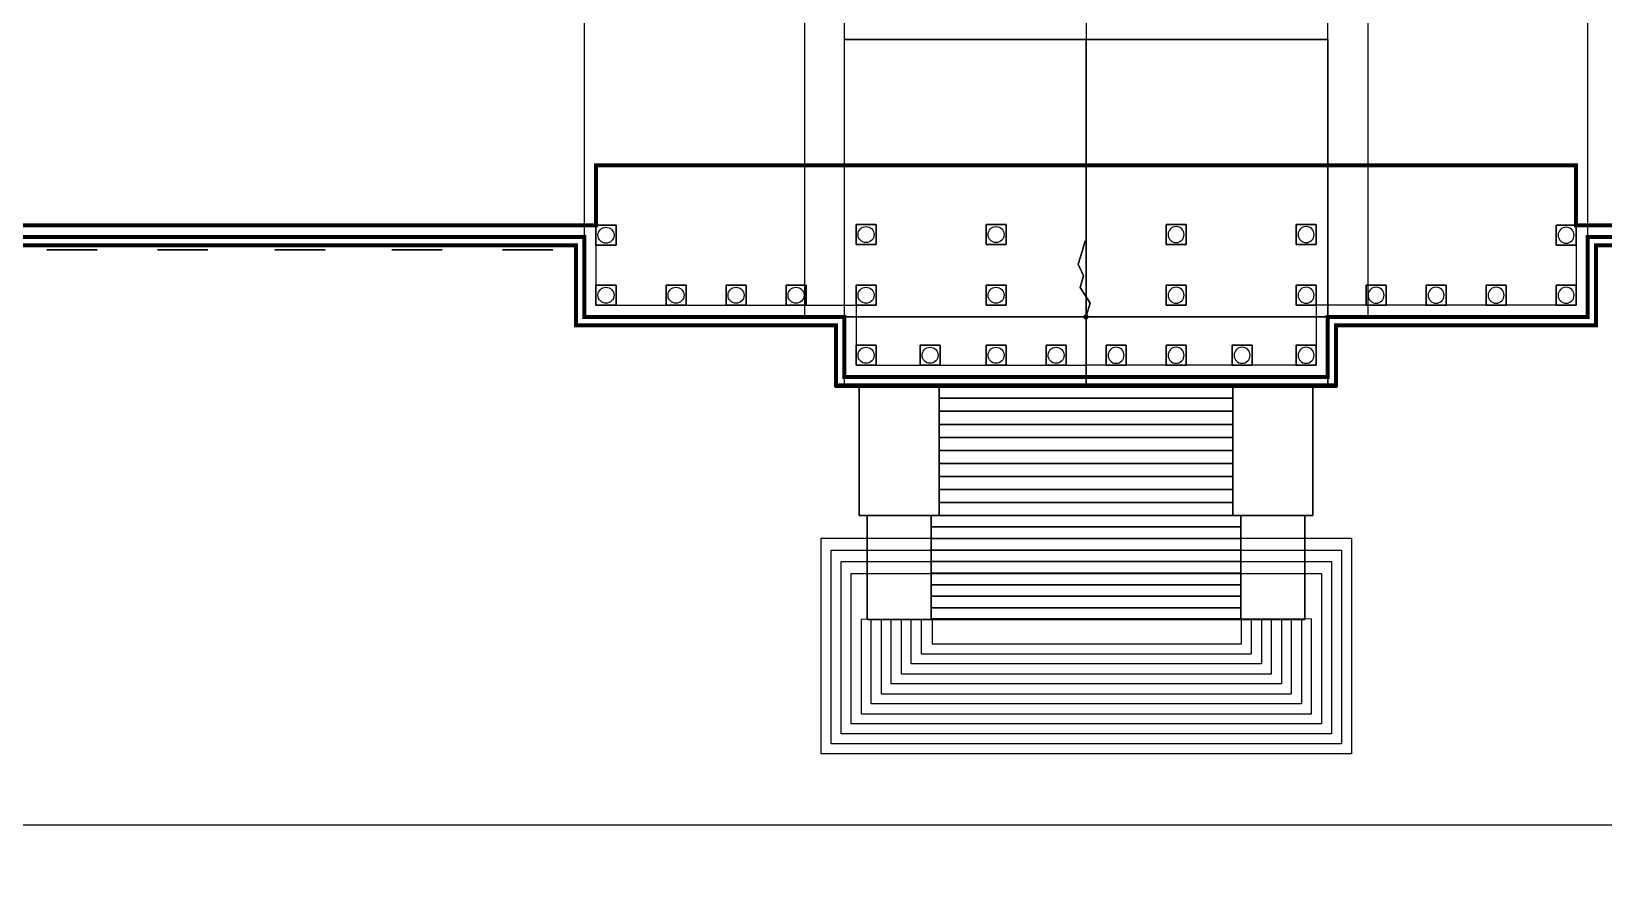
# Model space of a CAD drawing. Extents: x -180 to 300, y -124 to 240.
# Drawn here: x 7.8 to 86.4, y -9.2 to 32.7 of the extents above; entities that cross this region are included whole.
import ezdxf

# ---------------------------------------------------------------- set-up
doc = ezdxf.new("R2010")
doc.units = 0
doc.header["$MEASUREMENT"] = 0
doc.layers.get('0').update_dxf_attribs({"linetype": 'CONTINUOUS'})
for name, color, linetype in [('GROUNDS', 3, 'CONTINUOUS'), ('LOWER', 254, 'CONTINUOUS'), ('MAIN', 254, 'CONTINUOUS'), ('PILLAR', 254, 'CONTINUOUS'), ('ROOF', 254, 'CONTINUOUS'), ('STEPS', 254, 'CONTINUOUS'), ('TOP2', 130, 'CONTINUOUS')]:
    doc.layers.add(name, color=color, linetype=linetype)

# ---------------------------------------------------------------- blocks, each defined once
blk = doc.blocks.new('PILLAR', base_point=(-75.575, 89.629, 12.5))
at = {"layer": 'MAIN'}
blk.add_circle((-75.575, 90.129, 13), 0.4, dxfattribs=at)
at = {"layer": 'PILLAR'}
for elevation in [22, 12.5]:
    blk.add_lwpolyline([(-76.075, 89.629), (-75.075, 89.629), (-75.075, 90.629), (-76.075, 90.629)], close=True, dxfattribs=dict(at, elevation=elevation))
at = {"layer": 'PILLAR', "linetype": 'Continuous'}
for points in [[(-76.075, 90.629, 22), (-76.075, 89.629, 22), (-75.075, 89.629, 22), (-75.075, 90.629, 22)], [(-76.075, 90.629, 22.5), (-75.075, 90.629, 22.5), (-75.075, 89.629, 22.5), (-76.075, 89.629, 22.5)], [(-76.075, 90.629, 13), (-75.075, 90.629, 13), (-75.075, 89.629, 13), (-76.075, 89.629, 13)]]:
    blk.add_3dface(points, dxfattribs=at)
blk = doc.blocks.new('WINDOW', base_point=(12.599, 20.791))
at = {"layer": 'MAIN', "color": 45, "linetype": 'Continuous'}
for points in [[(11.343, 20.791, 2), (12.599, 20.791, 2), (12.599, 20.791, 4), (11.343, 20.791, 4)], [(11.343, 20.791, 4), (12.599, 20.791, 4), (12.599, 20.791, 6), (11.343, 20.791, 6)], [(11.343, 20.791, 8), (12.599, 20.791, 8), (12.599, 20.791, 10), (11.343, 20.791, 10)], [(11.343, 20.791, 6), (12.599, 20.791, 7), (13.856, 20.791, 6)], [(11.343, 20.791, -3), (12.599, 20.791, -3), (12.599, 20.791, -1), (11.343, 20.791, -1)], [(11.343, 20.791, -5), (12.599, 20.791, -5), (12.599, 20.791, -3), (11.343, 20.791, -3)], [(12.599, 20.791, 2), (13.856, 20.791, 2), (13.856, 20.791, 4), (12.599, 20.791, 4)], [(12.599, 20.791, 4), (13.856, 20.791, 4), (13.856, 20.791, 6), (12.599, 20.791, 6)], [(12.599, 20.791, 8), (13.856, 20.791, 8), (13.856, 20.791, 10), (12.599, 20.791, 10)], [(12.599, 20.791, -3), (13.856, 20.791, -3), (13.856, 20.791, -1), (12.599, 20.791, -1)], [(12.599, 20.791, -5), (13.856, 20.791, -5), (13.856, 20.791, -3), (12.599, 20.791, -3)]]:
    blk.add_3dface(points, dxfattribs=at)

msp = doc.modelspace()

# ---------------------------------------------------------------- linework, layer by layer
msp.add_circle((60.5, 18.418, 16.5), 0.1)
at = {"color": 1, "linetype": 'Continuous'}
for points in [[(60.287, 21.636, 23.576), (60.462, 22.221, 23.576), (60.462, 22.221, 23.416), (60.287, 21.636, 23.416)], [(60.287, 21.636, 23.256), (60.462, 22.221, 23.256), (60.462, 22.221, 23.097), (60.287, 21.636, 23.097)], [(60.287, 21.636, 22.937), (60.462, 22.221, 22.937), (60.462, 22.221, 22.777), (60.287, 21.636, 22.777)], [(60.287, 21.636, 22.618), (60.462, 22.221, 22.618), (60.462, 22.221, 22.458), (60.287, 21.636, 22.458)], [(60.287, 21.636, 22.298), (60.462, 22.221, 22.298), (60.462, 22.221, 22.139), (60.287, 21.636, 22.139)], [(60.287, 21.636, 21.979), (60.462, 22.221, 21.979), (60.462, 22.221, 21.819), (60.287, 21.636, 21.819)], [(60.287, 21.636, 21.66), (60.462, 22.221, 21.66), (60.462, 22.221, 21.5), (60.287, 21.636, 21.5)], [(60.112, 21.051, 23.576), (60.287, 21.636, 23.576), (60.287, 21.636, 23.416), (60.112, 21.051, 23.416)], [(60.112, 21.051, 23.256), (60.287, 21.636, 23.256), (60.287, 21.636, 23.097), (60.112, 21.051, 23.097)], [(60.112, 21.051, 22.937), (60.287, 21.636, 22.937), (60.287, 21.636, 22.777), (60.112, 21.051, 22.777)], [(60.112, 21.051, 22.618), (60.287, 21.636, 22.618), (60.287, 21.636, 22.458), (60.112, 21.051, 22.458)], [(60.112, 21.051, 22.298), (60.287, 21.636, 22.298), (60.287, 21.636, 22.139), (60.112, 21.051, 22.139)], [(60.112, 21.051, 21.979), (60.287, 21.636, 21.979), (60.287, 21.636, 21.819), (60.112, 21.051, 21.819)], [(60.112, 21.051, 21.66), (60.287, 21.636, 21.66), (60.287, 21.636, 21.5), (60.112, 21.051, 21.5)], [(60.376, 20.471, 23.576), (60.112, 21.051, 23.576), (60.112, 21.051, 23.416), (60.376, 20.471, 23.416)], [(60.376, 20.471, 23.256), (60.112, 21.051, 23.256), (60.112, 21.051, 23.097), (60.376, 20.471, 23.097)], [(60.376, 20.471, 22.937), (60.112, 21.051, 22.937), (60.112, 21.051, 22.777), (60.376, 20.471, 22.777)], [(60.376, 20.471, 22.618), (60.112, 21.051, 22.618), (60.112, 21.051, 22.458), (60.376, 20.471, 22.458)], [(60.376, 20.471, 22.298), (60.112, 21.051, 22.298), (60.112, 21.051, 22.139), (60.376, 20.471, 22.139)], [(60.376, 20.471, 21.979), (60.112, 21.051, 21.979), (60.112, 21.051, 21.819), (60.376, 20.471, 21.819)], [(60.376, 20.471, 21.66), (60.112, 21.051, 21.66), (60.112, 21.051, 21.5), (60.376, 20.471, 21.5)], [(60.201, 19.886, 22.298), (60.376, 20.471, 22.298), (60.376, 20.471, 22.139), (60.201, 19.886, 22.139)], [(60.201, 19.886, 21.979), (60.376, 20.471, 21.979), (60.376, 20.471, 21.819), (60.201, 19.886, 21.819)], [(60.201, 19.886, 21.66), (60.376, 20.471, 21.66), (60.376, 20.471, 21.5), (60.201, 19.886, 21.5)], [(60.704, 19.098, 22.298), (60.201, 19.886, 22.298), (60.201, 19.886, 22.139), (60.704, 19.098, 22.139)], [(60.704, 19.098, 21.979), (60.201, 19.886, 21.979), (60.201, 19.886, 21.819), (60.704, 19.098, 21.819)], [(60.704, 19.098, 21.66), (60.201, 19.886, 21.66), (60.201, 19.886, 21.5), (60.704, 19.098, 21.5)], [(60.529, 18.513, 22.298), (60.704, 19.098, 22.298), (60.704, 19.098, 22.139), (60.529, 18.513, 22.139)], [(60.529, 18.513, 21.979), (60.704, 19.098, 21.979), (60.704, 19.098, 21.819), (60.529, 18.513, 21.819)], [(60.529, 18.513, 21.66), (60.704, 19.098, 21.66), (60.704, 19.098, 21.5), (60.529, 18.513, 21.5)]]:
    msp.add_3dface(points, dxfattribs=at)
at = {"linetype": 'Continuous'}
for points in [[(60.287, 21.636, 23.416), (60.462, 22.221, 23.416), (60.462, 22.221, 23.256), (60.287, 21.636, 23.256)], [(60.287, 21.636, 23.097), (60.462, 22.221, 23.097), (60.462, 22.221, 22.937), (60.287, 21.636, 22.937)], [(60.287, 21.636, 22.777), (60.462, 22.221, 22.777), (60.462, 22.221, 22.618), (60.287, 21.636, 22.618)], [(60.287, 21.636, 22.458), (60.462, 22.221, 22.458), (60.462, 22.221, 22.298), (60.287, 21.636, 22.298)], [(60.287, 21.636, 22.139), (60.462, 22.221, 22.139), (60.462, 22.221, 21.979), (60.287, 21.636, 21.979)], [(60.287, 21.636, 21.819), (60.462, 22.221, 21.819), (60.462, 22.221, 21.66), (60.287, 21.636, 21.66)], [(60.112, 21.051, 23.416), (60.287, 21.636, 23.416), (60.287, 21.636, 23.256), (60.112, 21.051, 23.256)], [(60.112, 21.051, 23.097), (60.287, 21.636, 23.097), (60.287, 21.636, 22.937), (60.112, 21.051, 22.937)], [(60.112, 21.051, 22.777), (60.287, 21.636, 22.777), (60.287, 21.636, 22.618), (60.112, 21.051, 22.618)], [(60.112, 21.051, 22.458), (60.287, 21.636, 22.458), (60.287, 21.636, 22.298), (60.112, 21.051, 22.298)], [(60.112, 21.051, 22.139), (60.287, 21.636, 22.139), (60.287, 21.636, 21.979), (60.112, 21.051, 21.979)], [(60.112, 21.051, 21.819), (60.287, 21.636, 21.819), (60.287, 21.636, 21.66), (60.112, 21.051, 21.66)], [(60.376, 20.471, 23.416), (60.112, 21.051, 23.416), (60.112, 21.051, 23.256), (60.376, 20.471, 23.256)], [(60.376, 20.471, 23.097), (60.112, 21.051, 23.097), (60.112, 21.051, 22.937), (60.376, 20.471, 22.937)], [(60.376, 20.471, 22.777), (60.112, 21.051, 22.777), (60.112, 21.051, 22.618), (60.376, 20.471, 22.618)], [(60.376, 20.471, 22.458), (60.112, 21.051, 22.458), (60.112, 21.051, 22.298), (60.376, 20.471, 22.298)], [(60.376, 20.471, 22.139), (60.112, 21.051, 22.139), (60.112, 21.051, 21.979), (60.376, 20.471, 21.979)], [(60.376, 20.471, 21.819), (60.112, 21.051, 21.819), (60.112, 21.051, 21.66), (60.376, 20.471, 21.66)], [(60.201, 19.886, 22.458), (60.376, 20.471, 22.458), (60.376, 20.471, 22.298), (60.201, 19.886, 22.298)], [(60.201, 19.886, 22.139), (60.376, 20.471, 22.139), (60.376, 20.471, 21.979), (60.201, 19.886, 21.979)], [(60.201, 19.886, 21.819), (60.376, 20.471, 21.819), (60.376, 20.471, 21.66), (60.201, 19.886, 21.66)], [(60.704, 19.098, 22.458), (60.201, 19.886, 22.458), (60.201, 19.886, 22.298), (60.704, 19.098, 22.298)], [(60.704, 19.098, 22.139), (60.201, 19.886, 22.139), (60.201, 19.886, 21.979), (60.704, 19.098, 21.979)], [(60.704, 19.098, 21.819), (60.201, 19.886, 21.819), (60.201, 19.886, 21.66), (60.704, 19.098, 21.66)], [(60.529, 18.513, 22.458), (60.704, 19.098, 22.458), (60.704, 19.098, 22.298), (60.529, 18.513, 22.298)], [(60.529, 18.513, 22.139), (60.704, 19.098, 22.139), (60.704, 19.098, 21.979), (60.529, 18.513, 21.979)], [(60.529, 18.513, 21.819), (60.704, 19.098, 21.819), (60.704, 19.098, 21.66), (60.529, 18.513, 21.66)]]:
    msp.add_3dface(points, dxfattribs=at)
at = {"color": 5, "linetype": 'Continuous'}
for points in [[(60.201, 19.886, 23.576), (60.376, 20.471, 23.576), (60.376, 20.471, 23.416), (60.201, 19.886, 23.416)], [(60.201, 19.886, 23.416), (60.376, 20.471, 23.416), (60.376, 20.471, 23.256), (60.201, 19.886, 23.256)], [(60.201, 19.886, 23.256), (60.376, 20.471, 23.256), (60.376, 20.471, 23.097), (60.201, 19.886, 23.097)], [(60.201, 19.886, 23.097), (60.376, 20.471, 23.097), (60.376, 20.471, 22.937), (60.201, 19.886, 22.937)], [(60.201, 19.886, 22.937), (60.376, 20.471, 22.937), (60.376, 20.471, 22.777), (60.201, 19.886, 22.777)], [(60.201, 19.886, 22.777), (60.376, 20.471, 22.777), (60.376, 20.471, 22.618), (60.201, 19.886, 22.618)], [(60.201, 19.886, 22.618), (60.376, 20.471, 22.618), (60.376, 20.471, 22.458), (60.201, 19.886, 22.458)], [(60.704, 19.098, 23.576), (60.201, 19.886, 23.576), (60.201, 19.886, 23.416), (60.704, 19.098, 23.416)], [(60.704, 19.098, 23.416), (60.201, 19.886, 23.416), (60.201, 19.886, 23.256), (60.704, 19.098, 23.256)], [(60.704, 19.098, 23.256), (60.201, 19.886, 23.256), (60.201, 19.886, 23.097), (60.704, 19.098, 23.097)], [(60.704, 19.098, 23.097), (60.201, 19.886, 23.097), (60.201, 19.886, 22.937), (60.704, 19.098, 22.937)], [(60.704, 19.098, 22.937), (60.201, 19.886, 22.937), (60.201, 19.886, 22.777), (60.704, 19.098, 22.777)], [(60.704, 19.098, 22.777), (60.201, 19.886, 22.777), (60.201, 19.886, 22.618), (60.704, 19.098, 22.618)], [(60.704, 19.098, 22.618), (60.201, 19.886, 22.618), (60.201, 19.886, 22.458), (60.704, 19.098, 22.458)], [(60.529, 18.513, 23.576), (60.704, 19.098, 23.576), (60.704, 19.098, 23.416), (60.529, 18.513, 23.416)], [(60.529, 18.513, 23.416), (60.704, 19.098, 23.416), (60.704, 19.098, 23.256), (60.529, 18.513, 23.256)], [(60.529, 18.513, 23.256), (60.704, 19.098, 23.256), (60.704, 19.098, 23.097), (60.529, 18.513, 23.097)], [(60.529, 18.513, 23.097), (60.704, 19.098, 23.097), (60.704, 19.098, 22.937), (60.529, 18.513, 22.937)], [(60.529, 18.513, 22.937), (60.704, 19.098, 22.937), (60.704, 19.098, 22.777), (60.529, 18.513, 22.777)], [(60.529, 18.513, 22.777), (60.704, 19.098, 22.777), (60.704, 19.098, 22.618), (60.529, 18.513, 22.618)], [(60.529, 18.513, 22.618), (60.704, 19.098, 22.618), (60.704, 19.098, 22.458), (60.529, 18.513, 22.458)]]:
    msp.add_3dface(points, dxfattribs=at)
at = {"layer": 'GROUNDS', "linetype": 'Continuous'}
msp.add_3dface([(-180, 240, -6), (-180, -120, -6), (300, -120, -6), (300, 240, -6)], dxfattribs=at)
at = {"layer": 'LOWER', "elevation": -5.8}
msp.add_lwpolyline([(6, 22), (35, 22), (35, 18), (48, 18), (48, 15), (60.5, 15), (73, 15), (73, 18), (86, 18), (86, 22), (115, 22)], dxfattribs=at)
at = {"layer": 'MAIN', "const_width": 0.2}
msp.add_lwpolyline([(114, 23), (85, 23), (85, 26), (60.5, 26), (36, 26), (36, 23), (7, 23)], dxfattribs=at)
at = {"layer": 'MAIN'}
for points in [[(36, 23), (36, 19), (49, 19), (49, 16), (60.5, 16)], [(85, 23), (85, 19), (72, 19), (72, 16), (60.5, 16)]]:
    msp.add_lwpolyline(points, dxfattribs=at)
at = {"layer": 'ROOF', "linetype": 'Continuous'}
for p, q in [((60.5, 14.921, 16.5), (60.5, 32.277, 16.5)), ((48.46, 18.418, 11.5), (60.5, 18.418, 16.5)), ((72.582, 18.418, 11.5), (60.5, 18.418, 16.5)), ((60.5, 18.418, 16.5), (72.582, 18.418, 11.5)), ((47.964, 14.915, 11), (73.036, 14.915, 11)), ((47.964, 14.915, 10.8), (73.036, 14.915, 10.8))]:
    msp.add_line(p, q, dxfattribs=at)
at = {"layer": 'ROOF'}
for points, const_width, elevation in [([(6, 22), (35, 22), (35, 18), (48, 18), (48, 15), (60.5, 15), (73, 15), (73, 18), (86, 18), (86, 22), (115, 22)], 0.2, 10), ([(114.582, 22.418), (85.582, 22.418), (85.582, 18.418), (72.582, 18.418), (72.582, 15.418), (60.5, 15.418), (48.418, 15.418), (48.418, 18.418), (35.418, 18.418), (35.418, 22.418), (6.418, 22.418)], 0.2, 11.5), ([(6.418, 22.418), (35.418, 22.418), (35.418, 18.418), (48.418, 18.418), (48.418, 15.418), (60.5, 15.418), (72.582, 15.418), (72.582, 18.418), (85.582, 18.418), (85.582, 22.418), (114.582, 22.418)], 0.1, 11)]:
    msp.add_lwpolyline(points, dxfattribs=dict(at, const_width=const_width, elevation=elevation))
for p in [(60.5, 32.277, 11.5), (48.418, 18.418, 11.5), (72.582, 18.418, 11.5), (58, 15), (63, 15)]:
    msp.add_point(p, dxfattribs=at)
at = {"layer": 'ROOF', "linetype": 'Continuous'}
for points in [[(48.418, 14.915, 11.5), (48.418, 32.277, 11.5), (60.5, 32.277, 16.5), (60.5, 14.921, 16.5)], [(72.582, 14.915, 11.5), (72.582, 32.277, 11.5), (60.5, 32.277, 16.5), (60.5, 14.921, 16.5)], [(72.582, 32.277, 11.5), (72.582, 32.277, 11.5), (72.582, 14.915, 11.5)], [(72.582, 18.418, 11.5), (60.5, 18.418, 16.5), (60.5, 18.418, 16.5), (48.46, 18.418, 11.5)], [(47.964, 14.915, 10.9), (73.036, 14.915, 10.9), (73.036, 14.915, 10.8), (47.964, 14.915, 10.8)], [(47.964, 14.915, 11), (73.036, 14.915, 11), (73.036, 14.915, 10.9), (47.964, 14.915, 10.9)], [(60.5, 14.921, 16.5), (60.5, 14.921, 16.3), (48.418, 14.915, 11.5)], [(60.5, 14.921, 16.5), (60.5, 14.921, 16.3), (72.582, 14.915, 11.5)]]:
    msp.add_3dface(points, dxfattribs=at)
at = {"layer": 'STEPS', "linetype": 'Continuous'}
for p, q in [((53.155, 15), (53.155, 8.5)), ((52.755, 8.5, -2), (52.755, 3.3, -2)), ((68.245, 8.5, -2), (68.245, 3.3, -2))]:
    msp.add_line(p, q, dxfattribs=at)
for points in [[(49.155, 15), (49.155, 8.5), (53.155, 8.5), (53.155, 15)], [(49.155, 15), (49.155, 8.5), (49.155, 8.5, -5.8), (49.155, 15, -5.8)], [(53.155, 15), (53.155, 14.35), (67.845, 14.35), (67.845, 15)], [(53.155, 15), (53.155, 8.5), (53.155, 8.5, -5.8), (53.155, 15, -5.8)], [(67.845, 15), (67.845, 8.5), (71.845, 8.5), (71.845, 15)], [(71.845, 15), (71.845, 8.5), (71.845, 8.5, -5.8), (71.845, 15, -5.8)], [(53.155, 14.35, -0.2), (53.155, 13.7, -0.2), (67.845, 13.7, -0.2), (67.845, 14.35, -0.2)], [(53.155, 13.7, -0.4), (53.155, 13.05, -0.4), (67.845, 13.05, -0.4), (67.845, 13.7, -0.4)], [(53.155, 13.05, -0.6), (53.155, 12.4, -0.6), (67.845, 12.4, -0.6), (67.845, 13.05, -0.6)], [(53.155, 12.4, -0.8), (53.155, 11.75, -0.8), (67.845, 11.75, -0.8), (67.845, 12.4, -0.8)], [(53.155, 11.75, -1), (53.155, 11.1, -1), (67.845, 11.1, -1), (67.845, 11.75, -1)], [(53.155, 11.1, -1.2), (53.155, 10.45, -1.2), (67.845, 10.45, -1.2), (67.845, 11.1, -1.2)], [(53.155, 10.45, -1.4), (53.155, 9.8, -1.4), (67.845, 9.8, -1.4), (67.845, 10.45, -1.4)], [(53.155, 9.8, -1.6), (53.155, 9.15, -1.6), (67.845, 9.15, -1.6), (67.845, 9.8, -1.6)], [(53.155, 9.15, -1.8), (53.155, 8.5, -1.8), (67.845, 8.5, -1.8), (67.845, 9.15, -1.8)], [(53.155, 8.5), (49.155, 8.5), (49.155, 8.5, -5.8), (53.155, 8.5, -5.8)], [(49.555, 8.5, -2), (49.555, 3.3, -2), (52.755, 3.3, -2), (52.755, 8.5, -2)], [(49.555, 8.5, -2), (49.555, 3.3, -2), (49.555, 3.3, -5.8), (49.555, 8.5, -5.8)], [(52.755, 8.5, -2), (52.755, 7.922, -2), (68.245, 7.922, -2), (68.245, 8.5, -2)], [(52.755, 8.5, -2), (52.755, 3.3, -2), (52.755, 3.3, -5.8), (52.755, 8.5, -5.8)], [(52.755, 7.922, -2.2), (52.755, 7.344, -2.2), (68.245, 7.344, -2.2), (68.245, 7.922, -2.2)], [(67.845, 8.5), (71.845, 8.5), (71.845, 8.5, -5.8), (67.845, 8.5, -5.8)], [(71.445, 8.5, -2), (71.445, 3.3, -2), (68.245, 3.3, -2), (68.245, 8.5, -2)], [(68.245, 8.5, -2), (68.245, 3.3, -2), (68.245, 3.3, -5.8), (68.245, 8.5, -5.8)], [(71.445, 8.5, -2), (71.445, 3.3, -2), (71.445, 3.3, -5.8), (71.445, 8.5, -5.8)], [(47.255, 7.366, -5.8), (73.776, 7.366, -5.8), (73.776, -3.416, -5.8), (47.255, -3.416, -5.8)], [(52.755, 7.344, -2.4), (52.755, 6.767, -2.4), (68.245, 6.767, -2.4), (68.245, 7.344, -2.4)], [(47.755, 6.759, -5.6), (73.276, 6.759, -5.6), (73.276, -2.916, -5.6), (47.755, -2.916, -5.6)], [(52.755, 6.767, -2.6), (52.755, 6.189, -2.6), (68.245, 6.189, -2.6), (68.245, 6.767, -2.6)], [(48.255, 6.2, -5.4), (72.776, 6.2, -5.4), (72.776, -2.416, -5.4), (48.255, -2.416, -5.4)], [(48.755, 5.592, -5.2), (72.276, 5.592, -5.2), (72.276, -1.916, -5.2), (48.755, -1.916, -5.2)], [(52.755, 6.189, -2.8), (52.755, 5.611, -2.8), (68.245, 5.611, -2.8), (68.245, 6.189, -2.8)], [(52.755, 5.611, -3), (52.755, 5.033, -3), (68.245, 5.033, -3), (68.245, 5.611, -3)], [(52.755, 5.033, -3.2), (52.755, 4.456, -3.2), (68.245, 4.456, -3.2), (68.245, 5.033, -3.2)], [(52.755, 4.456, -3.4), (52.755, 3.878, -3.4), (68.245, 3.878, -3.4), (68.245, 4.456, -3.4)], [(49.255, 3.3, -5), (49.255, -1.416, -5), (71.776, -1.416, -5), (71.776, 3.338, -5)], [(52.755, 3.3, -2), (52.755, 3.3, -5.8), (49.555, 3.3, -5.8), (49.555, 3.3, -2)], [(71.276, 3.338, -4.8), (71.276, -0.916, -4.8), (49.755, -0.916, -4.8), (49.755, 3.3, -4.8)], [(50.255, 3.3, -4.6), (50.255, -0.416, -4.6), (70.776, -0.416, -4.6), (70.776, 3.338, -4.6)], [(70.276, 3.338, -4.4), (70.276, 0.084, -4.4), (50.755, 0.084, -4.4), (50.755, 3.3, -4.4)], [(51.255, 3.3, -4.2), (51.255, 0.584, -4.2), (69.776, 0.584, -4.2), (69.776, 3.338, -4.2)], [(69.276, 3.338, -4), (69.276, 1.084, -4), (51.755, 1.084, -4), (51.755, 3.3, -4)], [(52.255, 3.3, -3.8), (52.255, 1.584, -3.8), (68.776, 1.584, -3.8), (68.776, 3.338, -3.8)], [(52.755, 3.878, -3.6), (52.755, 3.3, -3.6), (68.245, 3.3, -3.6), (68.245, 3.878, -3.6)], [(52.809, 3.338, -3.6), (52.809, 2.084, -3.6), (68.276, 2.084, -3.6), (68.276, 3.338, -3.6)], [(52.809, 3.338, -3.6), (52.809, 2.084, -3.6), (68.276, 2.084, -3.6), (68.276, 3.338, -3.6)], [(68.245, 3.3, -2), (68.245, 3.3, -5.8), (71.445, 3.3, -5.8), (71.445, 3.3, -2)]]:
    msp.add_3dface(points, dxfattribs=at)
at = {"layer": 'TOP2', "linetype": 'Continuous'}
for points in [[(-54.991, 101.854, -6), (-54.991, -6.955, -6), (176.022, -6.955, -6), (176.022, 101.854, -6)], [(48.418, 100.582, 11.5), (46.418, 100.582, 11.5), (46.418, 18.418, 11.5), (48.418, 18.418, 11.5)], [(48.418, 32.277, 11.5), (48.418, 100.582, 11.5), (60.5, 100.582, 11.5), (60.5, 32.277, 11.5)], [(72.582, 32.277, 11.5), (72.582, 100.582, 11.5), (60.5, 100.582, 11.5), (60.5, 32.277, 11.5)], [(72.582, 100.582, 11.5), (74.582, 100.582, 11.5), (74.582, 18.418, 11.5), (72.582, 18.418, 11.5)], [(35.418, 96.582, 11.5), (46.418, 96.582, 11.5), (46.418, 18.418, 11.5), (35.418, 18.418, 11.5)], [(85.582, 96.582, 11.5), (74.582, 96.582, 11.5), (74.582, 18.418, 11.5), (85.582, 18.418, 11.5)], [(6.418, 74.582, 11.5), (6.418, 22.418, 11.5), (35.418, 22.418, 11.5), (35.418, 74.582, 11.5)], [(114.582, 74.582, 11.5), (114.582, 22.418, 11.5), (85.582, 22.418, 11.5), (85.582, 74.582, 11.5)]]:
    msp.add_3dface(points, dxfattribs=at)

# ---------------------------------------------------------------- block references
at = {"rotation": 270}
for p in [(36, 22.5), (49, 22.532), (49, 19.5)]:
    msp.add_blockref('PILLAR', p, dxfattribs=at)
for p in [(56, 22.032), (36.5, 19), (40, 19), (43, 19), (46, 19), (56, 19), (49.5, 16), (52.7, 16), (56, 16), (59, 16)]:
    msp.add_blockref('PILLAR', p)
at = {"xscale": -1}
for p in [(65, 22.032), (65, 19), (75, 19), (78, 19), (81, 19), (84.5, 19), (62, 16), (65, 16), (68.3, 16), (71.5, 16)]:
    msp.add_blockref('PILLAR', p, dxfattribs=at)
at = {"xscale": -1, "rotation": 90}
for p in [(72, 22.532), (85, 22.5), (72, 19.5)]:
    msp.add_blockref('PILLAR', p, dxfattribs=at)
at = {"layer": 'MAIN'}
for p in [(9.809, 21.777), (15.341, 21.777), (21.196, 21.777), (27.051, 21.777), (32.583, 21.777)]:
    msp.add_blockref('WINDOW', p, dxfattribs=at)

doc.saveas('drawing.dxf')
